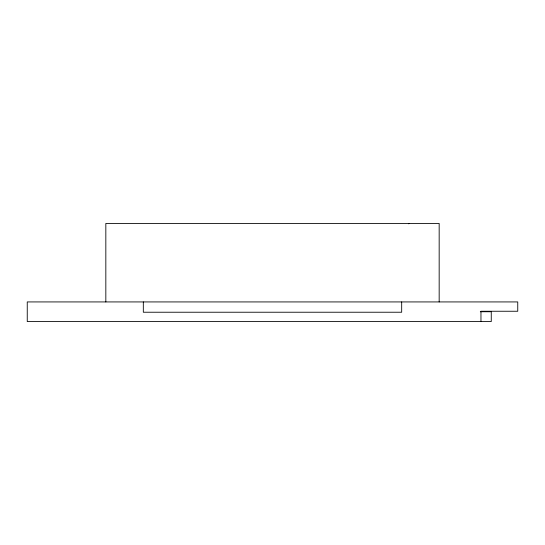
<?xml version="1.0" encoding="UTF-8"?>
<svg xmlns="http://www.w3.org/2000/svg" width="545" height="545" viewBox="0 0 545 545"><rect width="100%" height="100%" fill="white"/><g stroke="black" fill="none" stroke-linecap="round" stroke-linejoin="round"><path stroke-width="0.82" d="M408.627 223.804L409.329 223.45M480.315 311.74L491.263 311.74L491.263 321.55L27.25 321.55L27.25 301.93L517.75 301.93L517.75 311.25L480.963 311.25L480.963 321.55M439.168 301.93L439.168 223.45L105.832 223.45L105.832 301.93M401.679 301.93L401.679 312.231L143.321 312.231L143.321 301.93"/></g></svg>
